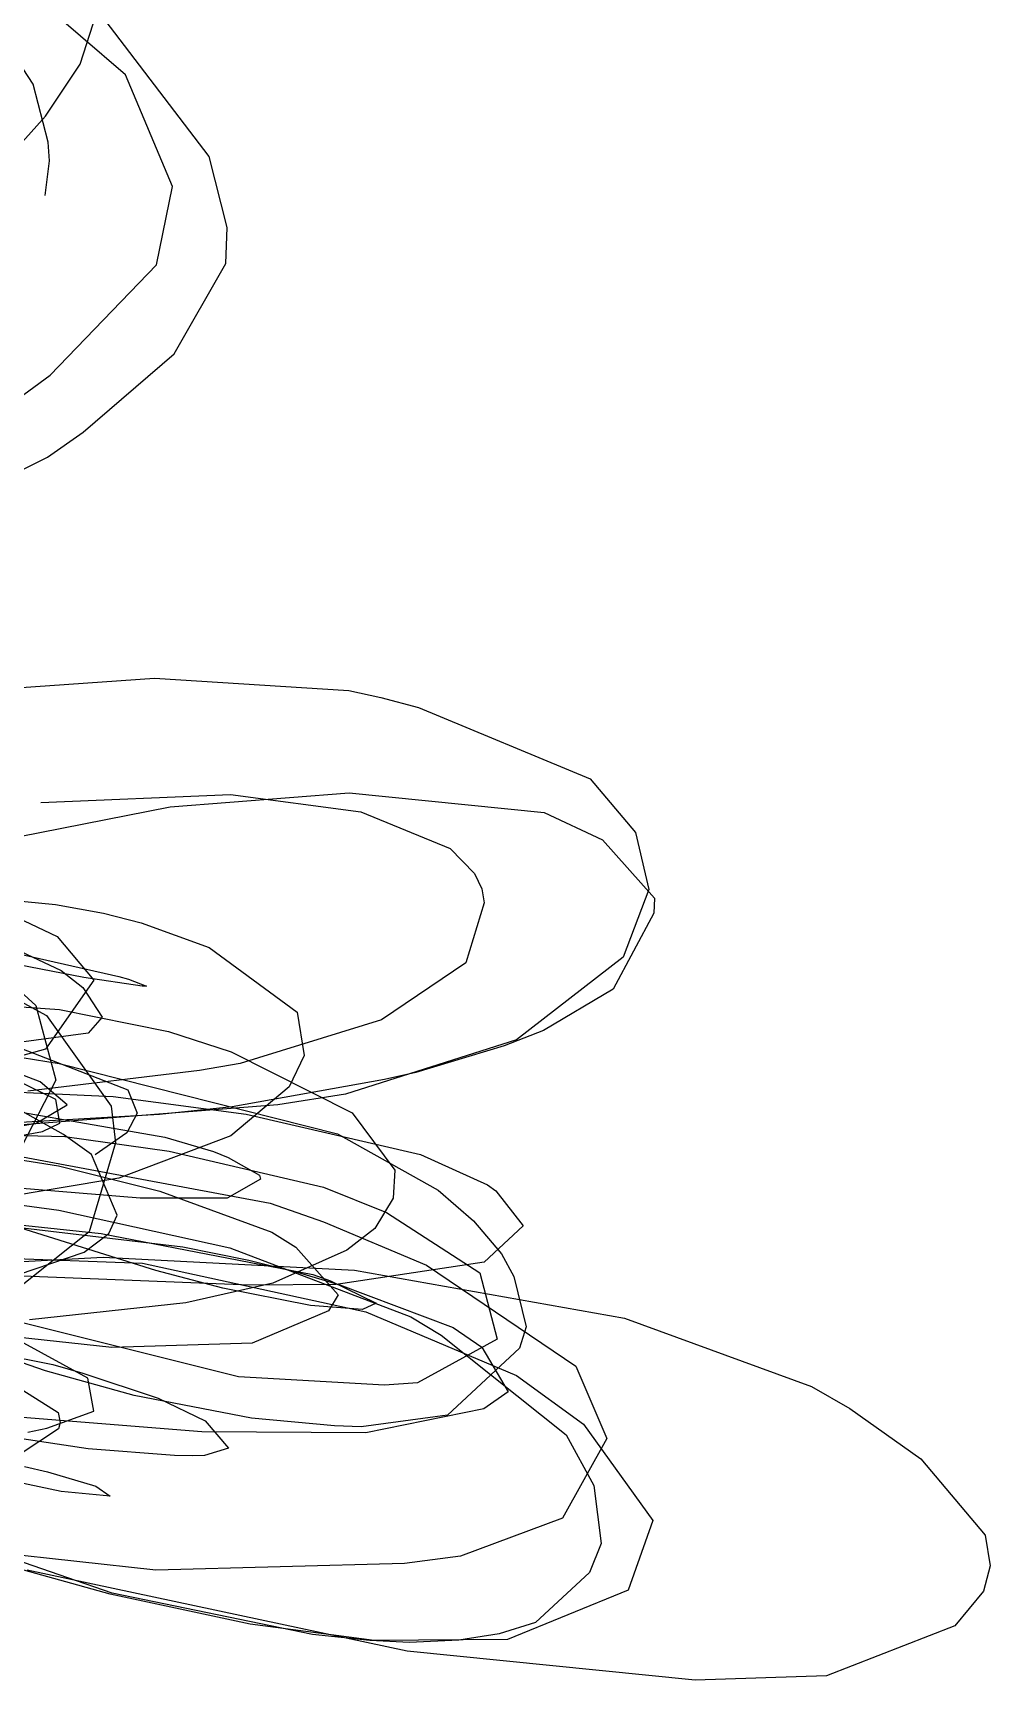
# Model space of a CAD drawing. Header units: metres. Extents: x -663 to 215, y -40 to 703.
# Drawn here: x 129.63 to 148.77, y 317.72 to 350.64 of the extents above; entities that cross this region are included whole.
import ezdxf

# ---------------------------------------------------------------- set-up
doc = ezdxf.new("R2010")
doc.units = ezdxf.units.M

msp = doc.modelspace()

# ---------------------------------------------------------------- linework, layer by layer
for p, q in [((131.477, 349.806, -2406.447), (128.764, 352.146, -2402.62)), ((129.631, 349.619, -2410.255), (128.567, 351.248, -2407.741)), ((130.575, 350.019, -2417.481), (130.83, 350.827, -2416.186)), ((133.154, 348.176, -2407.812), (131.069, 350.899, -2403.65)), ((129.878, 348.981, -2419.118), (130.575, 350.019, -2417.481)), ((132.417, 347.572, -2410.129), (131.477, 349.806, -2406.447)), ((129.931, 348.463, -2412.034), (129.631, 349.619, -2410.255)), ((129.416, 348.466, -2419.923), (129.878, 348.981, -2419.118)), ((129.96, 348.087, -2412.613), (129.931, 348.463, -2412.034)), ((129.875, 347.393, -2413.685), (129.96, 348.087, -2412.613)), ((133.511, 346.756, -2410.037), (133.154, 348.176, -2407.812)), ((132.095, 346.007, -2412.76), (132.417, 347.572, -2410.129)), ((133.484, 346.039, -2411.182), (133.511, 346.756, -2410.037)), ((129.969, 343.802, -2416.547), (132.095, 346.007, -2412.76)), ((132.45, 344.231, -2414.174), (133.484, 346.039, -2411.182)), ((130.632, 342.665, -2416.868), (132.45, 344.231, -2414.174)), ((128.907, 343.025, -2417.893), (129.969, 343.802, -2416.547)), ((129.917, 342.167, -2417.737), (130.632, 342.665, -2416.868)), ((125.46, 339.922, -2421.716), (129.917, 342.167, -2417.737)), ((128.273, 337.479, -2393.021), (132.06, 337.743, -2390.464)), ((132.06, 337.743, -2390.464), (135.945, 337.498, -2387.749)), ((135.945, 337.498, -2387.749), (136.586, 337.358, -2387.275)), ((136.586, 337.358, -2387.275), (137.335, 337.159, -2386.707)), ((137.335, 337.159, -2386.707), (140.77, 335.735, -2383.883)), ((140.77, 335.735, -2383.883), (141.679, 334.664, -2382.727)), ((129.786, 335.258, -2390.016), (133.578, 335.423, -2386.852)), ((132.369, 335.176, -2389.936), (135.949, 335.454, -2386.873)), ((133.578, 335.423, -2386.852), (136.182, 335.072, -2384.524)), ((135.949, 335.454, -2386.873), (139.852, 335.061, -2383.255)), ((128.1, 334.335, -2393.445), (132.369, 335.176, -2389.936)), ((136.182, 335.072, -2384.524), (137.971, 334.341, -2382.652)), ((139.852, 335.061, -2383.255), (141.018, 334.516, -2381.901)), ((141.679, 334.664, -2382.727), (141.946, 333.524, -2381.762)), ((137.971, 334.341, -2382.652), (138.46, 333.844, -2381.901)), ((141.018, 334.516, -2381.901), (142.058, 333.351, -2380.043)), ((138.46, 333.844, -2381.901), (138.602, 333.537, -2381.527)), ((125.471, 333.399, -2390.387), (129.9, 331.006, -2388.269)), ((127.413, 333.259, -2389.538), (129.684, 331.204, -2387.872)), ((128.47, 333.36, -2386.248), (130.109, 332.583, -2384.797)), ((128.584, 333.366, -2387.165), (130.076, 333.224, -2385.62)), ((130.076, 333.224, -2385.62), (131.039, 333.05, -2384.572)), ((138.648, 333.257, -2381.224), (138.282, 332.053, -2380.12)), ((138.602, 333.537, -2381.527), (138.648, 333.257, -2381.224)), ((141.946, 333.524, -2381.762), (141.432, 332.172, -2380.784)), ((142.058, 333.351, -2380.043), (142.041, 333.05, -2379.718)), ((131.039, 333.05, -2384.572), (131.791, 332.856, -2383.713)), ((142.041, 333.05, -2379.718), (141.231, 331.526, -2378.277)), ((128.28, 332.8, -2390.455), (130.194, 331.902, -2389.123)), ((130.109, 332.583, -2384.797), (130.847, 331.707, -2383.409)), ((131.791, 332.856, -2383.713), (133.149, 332.36, -2382.035)), ((128.96, 332.324, -2380.233), (131.343, 331.785, -2375.382)), ((133.149, 332.36, -2382.035), (134.908, 331.072, -2379.181)), ((130.643, 331.76, -2367.078), (128.502, 332.18, -2364.41)), ((130.194, 331.902, -2389.123), (130.625, 331.56, -2388.655)), ((138.282, 332.053, -2380.12), (136.597, 330.915, -2379.343)), ((141.432, 332.172, -2380.784), (139.298, 330.515, -2379.613)), ((130.847, 331.707, -2383.409), (129.879, 330.328, -2381.339)), ((131.809, 331.589, -2370.937), (130.643, 331.76, -2367.078)), ((131.343, 331.785, -2375.382), (131.541, 331.726, -2374.577)), ((131.541, 331.726, -2374.577), (131.9, 331.591, -2371.898)), ((131.9, 331.591, -2371.898), (131.809, 331.589, -2370.937)), ((126.76, 331.366, -2392.384), (130.156, 331.123, -2389.394)), ((130.625, 331.56, -2388.655), (131.011, 330.97, -2387.814)), ((141.231, 331.526, -2378.277), (139.839, 330.705, -2377.611)), ((129.684, 331.204, -2387.872), (130.084, 329.709, -2386.828)), ((129.9, 331.006, -2388.269), (131.193, 329.188, -2387.101)), ((130.156, 331.123, -2389.394), (132.338, 330.684, -2387.362)), ((131.011, 330.97, -2387.814), (130.729, 330.649, -2387.234)), ((136.597, 330.915, -2379.343), (133.774, 330.044, -2378.722)), ((134.908, 331.072, -2379.181), (135.053, 330.206, -2377.934)), ((128.643, 330.636, -2394.775), (131.523, 329.517, -2391.451)), ((130.729, 330.649, -2387.234), (129.343, 330.466, -2386.419)), ((132.338, 330.684, -2387.362), (133.594, 330.275, -2386.096)), ((139.839, 330.705, -2377.611), (139.048, 330.399, -2377.337)), ((130.239, 328.623, -2367.723), (127.221, 330.317, -2363.354)), ((129.77, 329.676, -2371.905), (127.618, 330.501, -2367.302)), ((129.879, 330.328, -2381.339), (128.5, 329.953, -2380.657)), ((128.835, 330.258, -2394.532), (130.152, 330.045, -2394.017)), ((133.594, 330.275, -2386.096), (136.011, 329.059, -2383.287)), ((139.298, 330.515, -2379.613), (135.875, 329.427, -2378.543)), ((139.048, 330.399, -2377.337), (137.284, 329.862, -2376.791)), ((130.152, 330.045, -2394.017), (135.717, 328.635, -2391.713)), ((133.774, 330.044, -2378.722), (132.96, 329.906, -2378.578)), ((135.053, 330.206, -2377.934), (134.748, 329.578, -2377.151)), ((130.084, 329.709, -2386.828), (128.682, 326.994, -2384.916)), ((130.087, 329.326, -2373.34), (129.294, 329.712, -2370.908)), ((132.96, 329.906, -2378.578), (129.527, 329.488, -2377.972)), ((130.309, 329.218, -2375.804), (129.77, 329.676, -2371.905)), ((136.654, 329.722, -2376.612), (133.611, 329.18, -2375.765)), ((137.284, 329.862, -2376.791), (136.654, 329.722, -2376.612)), ((127.03, 329.582, -2399.943), (131.23, 329.383, -2394.683)), ((130.163, 328.853, -2377.946), (130.087, 329.326, -2373.34)), ((131.23, 329.383, -2394.683), (133.894, 329.028, -2390.88)), ((131.523, 329.517, -2391.451), (131.709, 329.05, -2390.302)), ((134.748, 329.578, -2377.151), (133.585, 328.595, -2375.988)), ((135.875, 329.427, -2378.543), (134.525, 329.22, -2378.164)), ((132.155, 329.025, -2375.36), (124.796, 328.603, -2373.209)), ((134.525, 329.22, -2378.164), (127.91, 328.698, -2376.257)), ((129.399, 329.07, -2390.867), (132.267, 328.573, -2385.541)), ((129.692, 328.85, -2380.439), (130.309, 329.218, -2375.804)), ((131.193, 329.188, -2387.101), (131.278, 328.46, -2386.667)), ((131.709, 329.05, -2390.302), (131.506, 328.658, -2389.358)), ((133.611, 329.18, -2375.765), (132.155, 329.025, -2375.36)), ((133.894, 329.028, -2390.88), (137.38, 328.223, -2384.926)), ((136.011, 329.059, -2383.287), (136.866, 327.912, -2381.447)), ((124.577, 328.731, -2398.668), (130.265, 328.585, -2396.334)), ((127.726, 328.496, -2385.878), (129.692, 328.85, -2380.439)), ((128.092, 328.367, -2385.085), (129.817, 328.681, -2380.159)), ((129.817, 328.681, -2380.159), (130.163, 328.853, -2377.946)), ((130.799, 328.222, -2368.911), (130.239, 328.623, -2367.723)), ((131.506, 328.658, -2389.358), (130.87, 328.218, -2388.294)), ((135.717, 328.635, -2391.713), (137.732, 327.508, -2390.63)), ((126.624, 328.55, -2392.146), (130.141, 327.997, -2390.699)), ((130.265, 328.585, -2396.334), (132.353, 328.291, -2395.415)), ((131.278, 328.46, -2386.667), (130.755, 326.676, -2385.59)), ((133.585, 328.595, -2375.988), (131.347, 327.748, -2374.896)), ((132.267, 328.573, -2385.541), (133.241, 328.284, -2382.985)), ((132.353, 328.291, -2395.415), (135.44, 327.574, -2393.927)), ((133.241, 328.284, -2382.985), (133.53, 328.167, -2381.958)), ((129.024, 328.25, -2385.246), (134.372, 327.249, -2381.806)), ((130.141, 327.997, -2390.699), (132.168, 327.491, -2389.844)), ((131.31, 327.011, -2373.774), (130.799, 328.222, -2368.911)), ((133.53, 328.167, -2381.958), (134.156, 327.812, -2378.735)), ((137.38, 328.223, -2384.926), (138.717, 327.621, -2381.491)), ((131.347, 327.748, -2374.896), (127.484, 327.103, -2373.618)), ((134.176, 327.732, -2377.904), (133.514, 327.351, -2372.918)), ((134.156, 327.812, -2378.735), (134.176, 327.732, -2377.904)), ((136.866, 327.912, -2381.447), (136.831, 327.351, -2380.665)), ((138.717, 327.621, -2381.491), (138.882, 327.495, -2380.814)), ((132.085, 325.906, -2386.646), (126.649, 327.607, -2384.599)), ((128.037, 327.403, -2393.842), (130.143, 327.109, -2392.945)), ((131.772, 327.352, -2370.013), (129.33, 327.553, -2367.528)), ((133.514, 327.351, -2372.918), (131.772, 327.352, -2370.013)), ((132.168, 327.491, -2389.844), (134.403, 326.669, -2388.815)), ((135.44, 327.574, -2393.927), (136.694, 327.066, -2393.183)), ((136.831, 327.351, -2380.665), (136.465, 326.744, -2379.823)), ((137.732, 327.508, -2390.63), (138.436, 326.9, -2390.111)), ((138.882, 327.495, -2380.814), (139.431, 326.801, -2377.057)), ((126.637, 327.107, -2398.731), (130.989, 326.644, -2396.179)), ((130.143, 327.109, -2392.945), (133.563, 326.359, -2391.459)), ((131.144, 326.647, -2375.575), (131.31, 327.011, -2373.774)), ((134.372, 327.249, -2381.806), (135.438, 326.881, -2381.075)), ((136.694, 327.066, -2393.183), (138.565, 325.86, -2391.666)), ((130.755, 326.676, -2385.59), (128.486, 324.878, -2384.353)), ((128.826, 326.827, -2394.632), (132.628, 326.379, -2389.522)), ((130.653, 326.271, -2377.758), (131.144, 326.647, -2375.575)), ((130.989, 326.644, -2396.179), (135.225, 325.823, -2393.048)), ((134.403, 326.669, -2388.815), (134.882, 326.369, -2388.53)), ((135.438, 326.881, -2381.075), (137.494, 326.009, -2379.595)), ((136.465, 326.744, -2379.823), (135.903, 326.313, -2379.193)), ((138.436, 326.9, -2390.111), (138.994, 326.241, -2389.557)), ((139.431, 326.801, -2377.057), (138.649, 326.074, -2372.743)), ((124.387, 326.326, -2391.81), (131.815, 326.054, -2388.372)), ((132.628, 326.379, -2389.522), (133.943, 326.111, -2387.514)), ((133.563, 326.359, -2391.459), (137.185, 324.982, -2389.771)), ((135.903, 326.313, -2379.193), (134.423, 325.652, -2378.1)), ((134.882, 326.369, -2388.53), (135.731, 325.419, -2387.74)), ((125.603, 325.886, -2397.481), (131.032, 326.169, -2394.22)), ((129.004, 325.709, -2381.858), (130.653, 326.271, -2377.758)), ((131.032, 326.169, -2394.22), (136.06, 325.914, -2391.123)), ((131.815, 326.054, -2388.372), (136.287, 325.081, -2386.299)), ((133.943, 326.111, -2387.514), (134.912, 325.869, -2385.912)), ((138.649, 326.074, -2372.743), (135.693, 325.625, -2368.484)), ((137.494, 326.009, -2379.595), (140.48, 323.995, -2377.007)), ((138.994, 326.241, -2389.557), (139.246, 325.785, -2389.164)), ((129.88, 323.897, -2380.79), (124.264, 325.859, -2377.423)), ((133.963, 325.611, -2367.081), (127.587, 325.867, -2363.006)), ((133.426, 325.554, -2387.271), (132.085, 325.906, -2386.646)), ((134.423, 325.652, -2378.1), (132.682, 325.26, -2377.204)), ((134.912, 325.869, -2385.912), (135.762, 325.621, -2384.387)), ((135.225, 325.823, -2393.048), (135.578, 325.698, -2392.597)), ((135.578, 325.698, -2392.597), (136.49, 325.251, -2390.751)), ((136.06, 325.914, -2391.123), (141.458, 324.951, -2387.638)), ((138.565, 325.86, -2391.666), (138.909, 324.532, -2390.08)), ((139.246, 325.785, -2389.164), (139.492, 324.781, -2388.242)), ((135.177, 325.205, -2388.393), (133.426, 325.554, -2387.271)), ((135.693, 325.625, -2368.484), (133.963, 325.611, -2367.081)), ((135.731, 325.419, -2387.74), (135.537, 325.102, -2387.514)), ((135.762, 325.621, -2384.387), (138.029, 324.765, -2379.602)), ((132.682, 325.26, -2377.204), (129.56, 324.92, -2375.872)), ((135.537, 325.102, -2387.514), (134.009, 324.451, -2387.001)), ((136.217, 325.125, -2389.596), (135.177, 325.205, -2388.393)), ((136.49, 325.251, -2390.751), (136.217, 325.125, -2389.596)), ((136.287, 325.081, -2386.299), (139.296, 323.803, -2384.809)), ((133.741, 323.78, -2386.607), (129.366, 324.875, -2384.587)), ((137.185, 324.982, -2389.771), (137.789, 324.614, -2389.445)), ((138.029, 324.765, -2379.602), (138.602, 324.373, -2377.615)), ((139.492, 324.781, -2388.242), (139.36, 324.35, -2387.771)), ((141.458, 324.951, -2387.638), (145.195, 323.585, -2384.949)), ((126.909, 324.642, -2393.21), (130.026, 324.024, -2387.878)), ((131.204, 324.369, -2386.662), (129.296, 324.573, -2386.487)), ((130.728, 323.752, -2373.779), (129.296, 324.53, -2370.384)), ((134.009, 324.451, -2387.001), (131.204, 324.369, -2386.662)), ((138.909, 324.532, -2390.08), (137.314, 323.659, -2388.481)), ((137.789, 324.614, -2389.445), (140.29, 322.622, -2387.875)), ((139.36, 324.35, -2387.771), (137.916, 323.016, -2385.824)), ((138.602, 324.373, -2377.615), (139.128, 323.479, -2373.01)), ((128.4, 324.158, -2390.269), (130.13, 323.064, -2389.079)), ((130.026, 324.024, -2387.878), (130.626, 323.852, -2386.633)), ((131.653, 323.405, -2381.837), (129.88, 323.897, -2380.79)), ((130.626, 323.852, -2386.633), (132.132, 323.35, -2383.086)), ((130.845, 323.09, -2378.687), (130.728, 323.752, -2373.779)), ((136.654, 323.616, -2388.103), (133.741, 323.78, -2386.607)), ((139.296, 323.803, -2384.809), (140.634, 322.833, -2384.01)), ((140.48, 323.995, -2377.007), (141.104, 322.545, -2375.615)), ((133.995, 322.953, -2383.23), (131.653, 323.405, -2381.837)), ((132.132, 323.35, -2383.086), (133.073, 322.899, -2379.86)), ((137.314, 323.659, -2388.481), (136.654, 323.616, -2388.103)), ((139.128, 323.479, -2373.01), (138.642, 323.138, -2370.95)), ((145.195, 323.585, -2384.949), (145.959, 323.146, -2384.298)), ((133.007, 322.681, -2363.968), (128.57, 323.031, -2361.327)), ((129.908, 322.755, -2382.628), (130.845, 323.09, -2378.687)), ((130.13, 323.064, -2389.079), (130.175, 322.866, -2388.883)), ((137.916, 323.016, -2385.824), (136.19, 322.782, -2384.593)), ((138.642, 323.138, -2370.95), (136.287, 322.661, -2366.767)), ((145.959, 323.146, -2384.298), (147.385, 322.139, -2382.916)), ((130.141, 322.741, -2388.754), (129.331, 322.206, -2388.104)), ((129.525, 322.672, -2383.787), (129.908, 322.755, -2382.628)), ((130.175, 322.866, -2388.883), (130.141, 322.741, -2388.754)), ((133.073, 322.899, -2379.86), (133.537, 322.351, -2375.218)), ((135.66, 322.799, -2384.256), (133.995, 322.953, -2383.23)), ((136.19, 322.782, -2384.593), (135.66, 322.799, -2384.256)), ((140.634, 322.833, -2384.01), (142.022, 320.908, -2382.697)), ((130.732, 322.338, -2368.684), (128.775, 322.636, -2366.621)), ((136.287, 322.661, -2366.767), (133.007, 322.681, -2363.968)), ((141.104, 322.545, -2375.615), (140.219, 320.951, -2374.108)), ((140.29, 322.622, -2387.875), (140.841, 321.607, -2387.185)), ((132.461, 322.204, -2371.492), (130.732, 322.338, -2368.684)), ((132.814, 322.2, -2372.249), (132.461, 322.204, -2371.492)), ((133.056, 322.208, -2372.863), (132.814, 322.2, -2372.249)), ((133.537, 322.351, -2375.218), (133.056, 322.208, -2372.863)), ((147.385, 322.139, -2382.916), (148.669, 320.616, -2381.033)), ((130.19, 321.488, -2371.329), (129.089, 321.719, -2369.315)), ((129.46, 321.99, -2385.159), (129.92, 321.878, -2383.801)), ((129.92, 321.878, -2383.801), (130.883, 321.596, -2380.081)), ((131.172, 321.392, -2375.633), (130.19, 321.488, -2371.329)), ((130.883, 321.596, -2380.081), (131.172, 321.392, -2375.633)), ((140.841, 321.607, -2387.185), (140.988, 320.449, -2386.362)), ((131.214, 319.457, -2380.482), (127.184, 320.838, -2378.523)), ((140.219, 320.951, -2374.108), (138.179, 320.197, -2373.082)), ((142.022, 320.908, -2382.697), (141.527, 319.514, -2381.791)), ((132.084, 319.914, -2370.953), (126.733, 320.502, -2369.146)), ((131.171, 319.434, -2378.404), (127.539, 320.44, -2377.249)), ((140.988, 320.449, -2386.362), (140.754, 319.87, -2385.881)), ((148.669, 320.616, -2381.033), (148.766, 320, -2380.294)), ((138.179, 320.197, -2373.082), (137.059, 320.047, -2372.662)), ((137.109, 318.293, -2373.123), (129.514, 319.914, -2370.271)), ((137.059, 320.047, -2372.662), (132.084, 319.914, -2370.953)), ((140.754, 319.87, -2385.881), (139.678, 318.867, -2384.803)), ((148.766, 320, -2380.294), (148.636, 319.495, -2379.653)), ((133.971, 318.837, -2379.238), (131.171, 319.434, -2378.404)), ((135.218, 318.632, -2382.404), (131.214, 319.457, -2380.482)), ((141.527, 319.514, -2381.791), (139.118, 318.53, -2380.743)), ((148.636, 319.495, -2379.653), (148.064, 318.799, -2378.67)), ((136.45, 318.509, -2379.951), (133.971, 318.837, -2379.238)), ((139.678, 318.867, -2384.803), (138.951, 318.641, -2384.344)), ((148.064, 318.799, -2378.67), (145.497, 317.803, -2376.642)), ((136.363, 318.507, -2382.966), (135.218, 318.632, -2382.404)), ((137.156, 318.47, -2383.365), (136.363, 318.507, -2382.966)), ((139.118, 318.53, -2380.743), (136.45, 318.509, -2379.951)), ((138.145, 318.514, -2383.887), (137.156, 318.47, -2383.365)), ((138.951, 318.641, -2384.344), (138.145, 318.514, -2383.887)), ((142.872, 317.718, -2375.416), (137.109, 318.293, -2373.123)), ((145.497, 317.803, -2376.642), (142.872, 317.718, -2375.416))]:
    msp.add_line(p, q)

doc.saveas('drawing.dxf')
